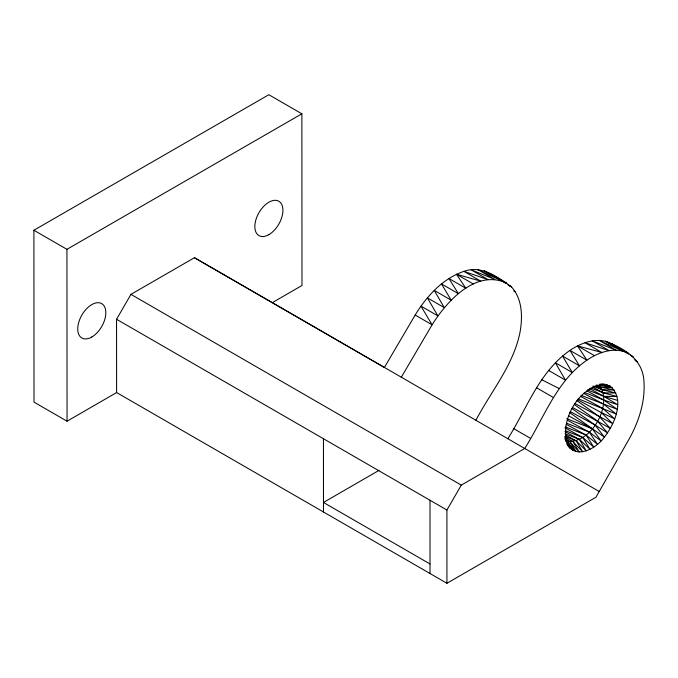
<?xml version="1.0" encoding="UTF-8"?>
<svg xmlns="http://www.w3.org/2000/svg" width="678" height="678" viewBox="0 0 678 678"><rect width="100%" height="100%" fill="white"/><g stroke="black" fill="none" stroke-linecap="round" stroke-linejoin="round"><path stroke-width="1.02" d="M565.511 440.903C590.106 446.175 614.005 404.495 599.157 385.045L609.742 385.841C625.675 398.918 614.844 423.75 604.395 437.09C596.767 448.022 576.809 459.777 567.359 444.692M507.814 438.734C526.942 408.554 539.341 371.485 569.969 350.399C581.724 342.441 597.665 336.602 611.251 343.5C628.633 351.255 643.507 361.942 644.007 382.528C645.125 402.224 638.735 421.597 629.328 438.674L595.962 497.237L446.929 583.275L116.608 392.554L116.557 319.27L130.939 294.362L194.433 257.708L384.392 367.476L415.173 315.033C426.64 296.294 442.565 278.624 463.879 271.37C481.499 264.895 498.025 277.048 511.509 286.947C522.348 298.939 522.696 316.457 520.145 331.567C513.822 364.662 491.186 391.138 475.888 420.301M446.929 583.275L446.921 510.025L461.294 485.117L524.73 448.497C543.858 418.318 556.231 381.239 586.885 360.171C598.632 352.204 614.582 346.365 628.159 353.272L605.496 341.204L622.412 350.975L599.089 340.364L616.005 350.128L592.182 340.848L609.098 350.611L584.936 342.704L601.852 352.475L577.512 345.882L586.885 360.171L569.969 350.399L579.444 365.806L562.528 356.043L572.274 372.519L555.358 362.755L565.486 380.163L548.57 370.391M401.308 377.239L432.089 324.804C446.768 301.261 475.846 268.946 506.644 283.107L484.151 270.768L501.067 280.539L477.846 269.615L494.762 279.378L471.066 269.81L487.982 279.573L463.879 271.37L480.795 281.141L456.464 274.251L465.837 288.26L448.921 278.497L458.396 293.667L441.48 283.904L451.15 300.159L434.234 290.396L444.276 307.609L427.36 297.845L437.869 315.88L420.953 306.109L432.089 324.804L415.173 315.033M116.608 392.554L67.054 421.208L34.01 402.13L33.9 230.249L268.835 94.725L301.871 113.802L301.99 285.489L272.522 302.524M33.9 230.249L66.936 249.326L301.871 113.802M378.968 470.396L323.482 502.457L430.013 563.977L430.013 573.503M587.487 389.909L603.895 396.35L617.031 396.494L603.395 392.867L590.801 387.943M592.953 386.07L602.403 389.782L614.319 390.028L600.988 387.155L596.725 384.841M600.988 387.155L612.242 387.621L599.157 385.045M602.801 384.011L609.742 385.841L599.903 384.019M603.759 384.155L606.878 384.714C579.868 382.926 557.113 422.962 568.613 446.302M601.564 384.045L609.742 385.841M595.03 385.782L602.403 389.782L615.904 393.011L603.395 392.867L592.597 387.011M589.351 388.469L603.895 396.35L617.616 400.418M581.139 395.376L617.192 409.275L603.971 400.139L586.885 390.875M566.8 418.716L592.25 428.699L604.395 437.09L594.987 424.97L571.859 408.47M566.833 423.292L589.25 432.064L601.022 440.895L592.25 428.699L569.588 412.504M564.893 436.42L576.249 440.878L586.275 450.887L579.504 439.48L564.96 431.598M584.36 392.443L603.971 400.139L617.675 404.698L603.895 396.35M578.198 398.749L616.209 414.029L603.547 404.164L583.665 393.384M565.494 426.971L586.089 435.047L597.428 444.234L589.25 432.064L567.223 420.123M565.427 430.691L582.817 437.53L593.725 447.056L586.089 435.047L566.206 424.275M565.011 433.776L579.504 439.48L589.996 449.26L582.817 437.53L564.842 427.784M577.605 399.74L601.344 412.614L614.709 418.851L602.657 408.351L580.631 396.418M541.739 379.731L559.231 388.587M574.859 403.461L612.734 423.657L601.344 412.614M572.478 407.486L610.327 428.377L599.581 416.86L576.936 400.681M570.266 411.571L594.987 424.97L607.53 432.861L597.454 421.021L574.325 404.503M568.511 415.826L592.25 428.699M565.444 435.022L576.249 440.878L582.656 451.794L573.046 441.692L564.749 437.191M564.893 439.158L570.012 441.929L579.241 452.065L573.046 441.692M565.621 440.7L567.206 441.556L576.054 451.616L570.012 441.929L565.028 438.361M630.506 355.272L633.176 356.814L630.548 355.213M508.839 285.404L511.509 286.947L508.025 284.768M635.549 360.662L637.328 361.696L634.803 359.933M456.464 274.251L473.38 284.014M577.512 345.882L594.428 355.653M536.696 387.867L553.612 397.63M513.653 428.615L530.569 438.378M599.31 491.558L194.433 257.708M130.939 294.362L461.294 485.117M116.557 319.27L446.921 510.025M628.794 354.153L611.251 343.5L616.26 347.043M489.728 273.344L501.923 280.955M503.669 282.048L505.407 283.133M513.771 290.879L515.441 292.065M596.589 385.629L602.403 389.782M565.562 440.378L567.206 441.556L573.19 450.489L567.469 444.353M492.16 275.26L493.779 276.539M566.63 442.861L573.19 450.489M566.893 444.217L570.69 448.709L568.011 445.548M323.465 438.734L323.482 511.992M66.936 249.326L67.054 421.208M430.005 500.254L430.013 563.977M91.793 337.025A19.857 11.467 -60 0 0 103.937 305.685A19.857 11.467 -60 0 0 79.614 319.745A19.857 11.467 -60 0 0 91.793 337.025M268.895 234.63A19.857 11.467 -60 0 0 281.039 203.29A19.857 11.467 -60 0 0 256.716 217.35A19.857 11.467 -60 0 0 268.895 234.63"/></g></svg>
